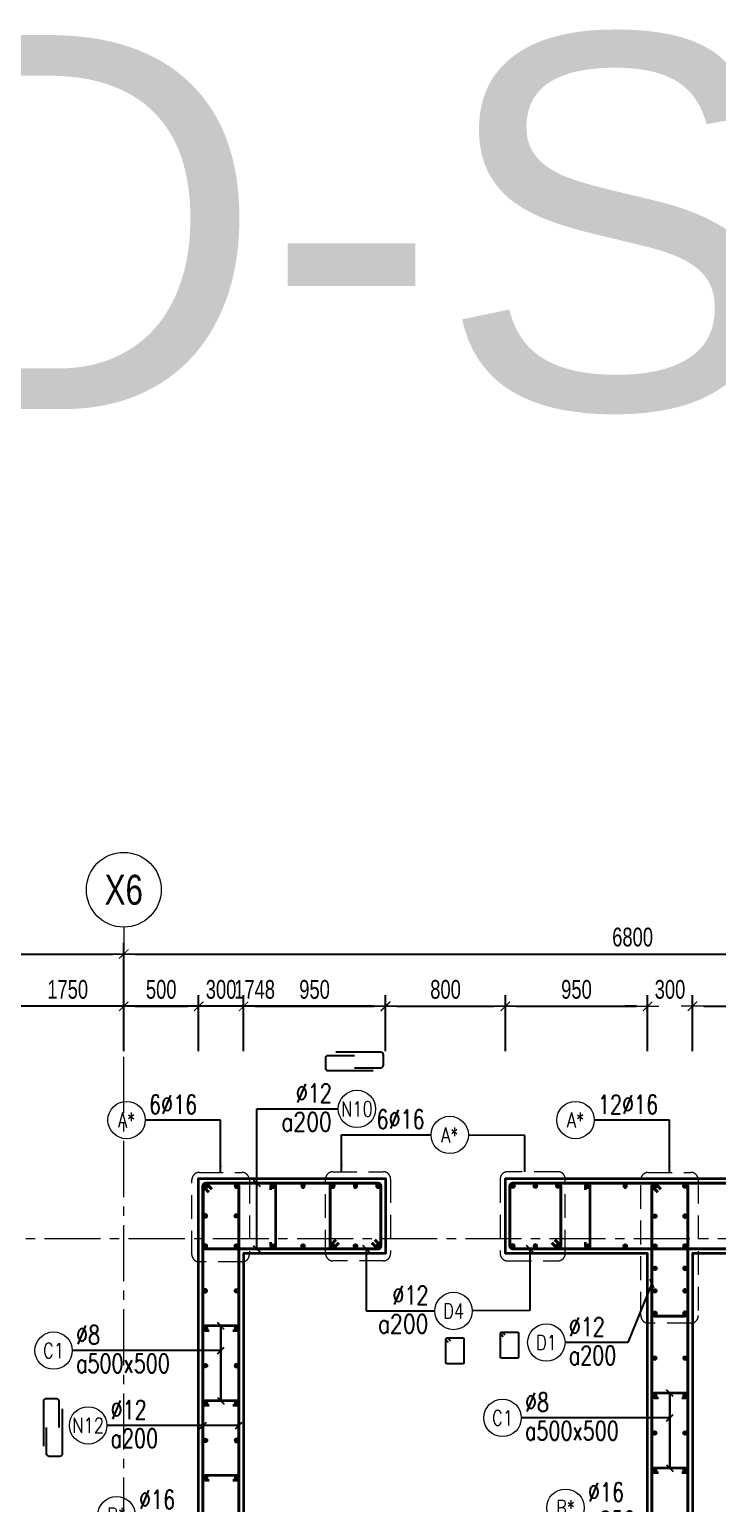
# Model space of a CAD drawing. Header units: millimetres. Extents: x 738475 to 1279438, y -34239 to 156422.
# Drawn here: x 1115912 to 1120509, y 146568 to 156422 of the extents above; entities that cross this region are included whole.
import ezdxf
from ezdxf.enums import TextEntityAlignment as Align

# ---------------------------------------------------------------- set-up
doc = ezdxf.new("R2010")
doc.units = ezdxf.units.MM
doc.header["$MEASUREMENT"] = 0
doc.linetypes.add('HIDDEN2', pattern=[4.7625, 3.175, -1.5875])
doc.linetypes.add('OF_Grid_1$0$CENTER2', pattern=[1.125, 0.75, -0.125, 0.125, -0.125])
doc.layers.get('0').update_dxf_attribs({"lineweight": 20})
doc.layers.get('Defpoints').update_dxf_attribs({"color": 151, "lineweight": 9})
for name, color, linetype, lineweight in [('KC-LEADER', 153, 'Continuous', 18), ('KC-THEP', 6, 'Continuous', 40), ('NDC_S_DIM', 1, 'Continuous', 15), ('NDC_S_ENG TEXT', 2, 'Continuous', 20), ('NDC_S_HIDDEN', 8, 'HIDDEN2', 13), ('NDC_S_LEADER', 1, 'Continuous', 15), ('NDC_S_REBAR', 4, 'Continuous', 35), ('NDC_S_STIRRUP', 4, 'Continuous', 40), ('NDC_S_VN TEXT', 7, 'Continuous', 20), ('NDC_S_WALL', 6, 'Continuous', 35), ('OF_Grid_1$0$NDC_S_AXIS', 5, 'OF_Grid_1$0$CENTER2', 13), ('OF_Grid_1$0$NDC_S_SYMBOL', 1, 'Continuous', 15), ('OF_Grid_1$0$NDC_S_TEXT SYMBOL', 7, 'Continuous', 20)]:
    doc.layers.add(name, color=color, linetype=linetype, lineweight=lineweight)
doc.layers.add('Leader', color=6, linetype='Continuous')
doc.layers.add('Ligature', color=1, linetype='Continuous')
doc.styles.add('NDC_DIM', font='', dxfattribs={"width": 0.75})
doc.styles.add('NDC_EN TXT', font='romans.shx', dxfattribs={"width": 0.8})
doc.styles.add('OF_Grid_1$0$NDC_ANNO', font='', dxfattribs={"width": 0.8})
doc.styles.get("Standard").update_dxf_attribs({"font": 'arial.ttf'})
doc.styles.get('NDC_DIM').set_extended_font_data('Dotum')
doc.styles.get('OF_Grid_1$0$NDC_ANNO').set_extended_font_data('Dotum')
doc.dimstyles.new('NDC_dim_25', dxfattribs={"dimscale": 25, "dimtxt": 2.5, "dimasz": 1.5, "dimexe": 1.5, "dimexo": 2.5, "dimgap": 1, "dimtad": 1, "dimdec": 0, "dimzin": 0, "dimdsep": 46, "dimtxsty": 'NDC_DIM', "dimblk": 'DIMMARK', "dimcen": 0.09, "dimdle": 1.2, "dimclrd": 1, "dimclre": 1, "dimclrt": 3, "dimadec": 0, "dimazin": 0, "dimtfac": 1, "dimtdec": 0, "dimtix": 1, "dimtofl": 0, "dimtmove": 0, "dimatfit": 3, "dimfxl": 6, "dimfxlon": 1, "dimtolj": 1, "dimtzin": 0, "dimarcsym": 0})
doc.dimstyles.new('NDC_dim_30', dxfattribs={"dimscale": 30, "dimtxt": 2.5, "dimasz": 1.5, "dimexe": 1.5, "dimexo": 2.5, "dimgap": 1, "dimtad": 1, "dimdec": 0, "dimzin": 0, "dimdsep": 46, "dimtxsty": 'NDC_DIM', "dimblk": 'DIMMARK', "dimcen": 0.09, "dimdle": 1.2, "dimclrd": 1, "dimclre": 1, "dimclrt": 3, "dimadec": 0, "dimazin": 0, "dimtfac": 1, "dimtdec": 0, "dimtix": 1, "dimtofl": 0, "dimtmove": 0, "dimatfit": 3, "dimfxl": 6, "dimfxlon": 1, "dimtolj": 1, "dimtzin": 0, "dimarcsym": 0})
doc.dimstyles.new('NDC_dim_50', dxfattribs={"dimscale": 50, "dimtxt": 2.5, "dimasz": 1.5, "dimexe": 1.5, "dimexo": 2.5, "dimgap": 1, "dimtad": 1, "dimdec": 0, "dimzin": 0, "dimdsep": 46, "dimtxsty": 'NDC_DIM', "dimblk": 'DIMMARK', "dimcen": 0.09, "dimdle": 1.2, "dimclrd": 1, "dimclre": 1, "dimclrt": 3, "dimadec": 0, "dimazin": 0, "dimtfac": 1, "dimtdec": 0, "dimtix": 1, "dimtofl": 0, "dimtmove": 0, "dimatfit": 3, "dimfxl": 6, "dimfxlon": 1, "dimtolj": 1, "dimtzin": 0, "dimarcsym": 0})

# ---------------------------------------------------------------- blocks, each defined once
blk = doc.blocks.new('THEP')
at = {"layer": 'KC-LEADER', "color": 6}
blk.add_circle((0, 0), 14, dxfattribs=at)
at = {"layer": 'KC-THEP'}
for p, q in [((-14, 0), (14, 0)), ((9.9, 9.9), (-9.9, -9.9)), ((-9.9, 9.9), (9.9, -9.9)), ((0, 14), (0, -14))]:
    blk.add_line(p, q, dxfattribs=at)
blk = doc.blocks.new('*U11')
blk.add_circle((-2.5, 0), 2.5)
at = {"layer": 'NDC_S_VN TEXT', "color": 3, "style": 'NDC_EN TXT', "width": 0.75}
for tag, p in [('DK1', (0.5, 0.85)), ('KC1', (0.5, -2.97))]:
    blk.add_attdef(tag, p, '', height=2.5, dxfattribs=at)
at = {"layer": 'NDC_S_VN TEXT', "color": 7, "style": 'NDC_EN TXT', "width": 0.8}
blk.add_attdef('SH2', text='', height=2, dxfattribs=at).set_placement((-2.5, 0), align=Align.MIDDLE)
blk = doc.blocks.new('DIMMARK')
at = {"layer": 'NDC_S_DIM', "color": 1}
blk.add_line((-1.5, 0), (1, 0), dxfattribs=at)
at = {"layer": 'NDC_S_DIM', "color": 2, "const_width": 0.1}
blk.add_lwpolyline([(-0.42, -0.42), (0.42, 0.42)], dxfattribs=at)
blk = doc.blocks.new('A$C72321851')
at = {"layer": 'Ligature'}
for points in [[(-60.9, -129.3), (-60.9, 170.9, -0.414214), (-43.3, 188.5), (25.8, 188.5, -0.414214), (43.4, 170.9), (43.4, -4.3)], [(-39.7, -4.3), (-39.7, -179.5, 0.414214), (-22.1, -197.1), (47, -197.1, 0.414214), (64.6, -179.5), (64.6, 120.7)]]:
    blk.add_lwpolyline(points, format="xyb", dxfattribs=at)
blk = doc.blocks.new('*U12')
blk.add_circle((-2.5, 0), 2.5)
at = {"layer": 'NDC_S_VN TEXT', "color": 3, "style": 'NDC_EN TXT', "width": 0.75}
for tag, p in [('DK1', (0.5, 0.85)), ('KC1', (0.5, -2.97))]:
    blk.add_attdef(tag, p, '', height=2.5, dxfattribs=at)
at = {"layer": 'NDC_S_VN TEXT', "color": 7, "style": 'NDC_EN TXT', "width": 0.8}
blk.add_attdef('SH2', text='', height=2, dxfattribs=at).set_placement((-2.5, 0), align=Align.MIDDLE)
blk = doc.blocks.new('*U9')
blk.add_circle((2.5, 0), 2.5)
at = {"layer": 'NDC_S_VN TEXT', "color": 3, "style": 'NDC_EN TXT', "width": 0.75}
blk.add_attdef('DK2', text='', height=2.5, dxfattribs=at).set_placement((-0.85, 0.85), align=Align.RIGHT)
at = {"layer": 'NDC_S_VN TEXT', "color": 7, "style": 'NDC_EN TXT', "width": 0.8}
blk.add_attdef('SH3', text='', height=2, dxfattribs=at).set_placement((2.5, 0), align=Align.MIDDLE)
blk = doc.blocks.new('*U10')
blk.add_circle((2.5, 0), 2.5)
at = {"layer": 'NDC_S_VN TEXT', "color": 3, "style": 'NDC_EN TXT'}
for tag, width, p in [('DK2', 0.75, (-0.85, 0.85)), ('KC2', 0.8, (-0.85, -2.97))]:
    blk.add_attdef(tag, text='', height=2.5, dxfattribs=dict(at, width=width)).set_placement(p, align=Align.RIGHT)
at = {"layer": 'NDC_S_VN TEXT', "color": 7, "style": 'NDC_EN TXT', "width": 0.8}
blk.add_attdef('SH3', text='', height=2, dxfattribs=at).set_placement((2.5, 0), align=Align.MIDDLE)
blk = doc.blocks.new('*U13')
blk.add_circle((-2.5, 0), 2.5)
at = {"layer": 'NDC_S_VN TEXT', "color": 3, "style": 'NDC_EN TXT', "width": 0.75}
blk.add_attdef('DK1', (0.5, 0.85), '', height=2.5, dxfattribs=at)
at = {"layer": 'NDC_S_VN TEXT', "color": 7, "style": 'NDC_EN TXT', "width": 0.8}
blk.add_attdef('SH2', text='', height=2, dxfattribs=at).set_placement((-2.5, 0), align=Align.MIDDLE)
blk = doc.blocks.new('*U16')
at = {"layer": 'OF_Grid_1$0$NDC_S_SYMBOL'}
blk.add_line((0, 5), (0, 9), dxfattribs=at)
blk.add_circle((0, 0), 5, dxfattribs=at)
at = {"layer": 'OF_Grid_1$0$NDC_S_TEXT SYMBOL', "color": 7, "style": 'OF_Grid_1$0$NDC_ANNO', "width": 0.8}
blk.add_attdef('GRID', text='', height=4, dxfattribs=at).set_placement((0, 0), align=Align.MIDDLE)
blk = doc.blocks.new('*D1328')
at = {"layer": 'Defpoints', "color": 0, "ltscale": 200, "transparency": 16777216}
for p in [(1116542, 150241.6), (1108442, 148687.6), (1116542, 148118.7)]:
    blk.add_point(p, dxfattribs=at)
at = {"layer": 'NDC_S_DIM', "color": 1, "lineweight": -2, "ltscale": 200, "transparency": 16777216}
for p, q in [((1108442, 149941.6), (1108442, 150316.6)), ((1116542, 149941.6), (1116542, 150316.6)), ((1108517, 150241.6), (1116467, 150241.6))]:
    blk.add_line(p, q, dxfattribs=at)
at = {"layer": 'NDC_S_DIM', "color": 1, "lineweight": -2, "ltscale": 200, "transparency": 16777216, "xscale": 75, "yscale": 75, "zscale": 75, "rotation": 180}
blk.add_blockref('DIMMARK', (1108442, 150241.6), dxfattribs=at)
at = {"layer": 'NDC_S_DIM', "color": 1, "lineweight": -2, "ltscale": 200, "transparency": 16777216, "xscale": 75, "yscale": 75, "zscale": 75}
blk.add_blockref('DIMMARK', (1116542, 150241.6), dxfattribs=at)
at = {"layer": 'NDC_S_DIM', "color": 3, "ltscale": 200, "transparency": 16777216, "insert": (1112492, 150354.2), "char_height": 125, "attachment_point": 5, "style": 'NDC_DIM'}
blk.add_mtext('\\A1;8100', dxfattribs=at)
blk = doc.blocks.new('*D1329')
at = {"layer": 'Defpoints', "color": 0, "ltscale": 200, "transparency": 16777216}
for p in [(1123342.2, 150241.6), (1116542, 148118.7), (1123342.2, 147488.9)]:
    blk.add_point(p, dxfattribs=at)
at = {"layer": 'NDC_S_DIM', "color": 1, "lineweight": -2, "ltscale": 200, "transparency": 16777216}
for p, q in [((1116542, 149941.6), (1116542, 150316.6)), ((1123342.2, 149941.6), (1123342.2, 150316.6)), ((1116617, 150241.6), (1123267.2, 150241.6))]:
    blk.add_line(p, q, dxfattribs=at)
at = {"layer": 'NDC_S_DIM', "color": 1, "lineweight": -2, "ltscale": 200, "transparency": 16777216, "xscale": 75, "yscale": 75, "zscale": 75, "rotation": 180}
blk.add_blockref('DIMMARK', (1116542, 150241.6), dxfattribs=at)
at = {"layer": 'NDC_S_DIM', "color": 1, "lineweight": -2, "ltscale": 200, "transparency": 16777216, "xscale": 75, "yscale": 75, "zscale": 75}
blk.add_blockref('DIMMARK', (1123342.2, 150241.6), dxfattribs=at)
at = {"layer": 'NDC_S_DIM', "color": 3, "ltscale": 200, "transparency": 16777216, "insert": (1119942.1, 150354.2), "char_height": 125, "attachment_point": 5, "style": 'NDC_DIM'}
blk.add_mtext('\\A1;6800', dxfattribs=at)
blk = doc.blocks.new('*D1349')
at = {"layer": 'Defpoints', "color": 0, "ltscale": 200, "transparency": 16777216}
for p in [(1116542, 149891.9), (1116542, 148340.1), (1118290, 148240.1)]:
    blk.add_point(p, dxfattribs=at)
at = {"layer": 'NDC_S_DIM', "color": 1, "lineweight": -2, "ltscale": 200, "transparency": 16777216}
for p, q in [((1116542, 149591.9), (1116542, 149966.9)), ((1118215, 149891.9), (1116617, 149891.9)), ((1118290, 149591.9), (1118290, 149966.9))]:
    blk.add_line(p, q, dxfattribs=at)
at = {"layer": 'NDC_S_DIM', "color": 1, "lineweight": -2, "ltscale": 200, "transparency": 16777216, "xscale": 75, "yscale": 75, "zscale": 75, "rotation": 180}
blk.add_blockref('DIMMARK', (1116542, 149891.9), dxfattribs=at)
at = {"layer": 'NDC_S_DIM', "color": 1, "lineweight": -2, "ltscale": 200, "transparency": 16777216, "xscale": 75, "yscale": 75, "zscale": 75}
blk.add_blockref('DIMMARK', (1118290, 149891.9), dxfattribs=at)
at = {"layer": 'NDC_S_DIM', "color": 3, "ltscale": 200, "transparency": 16777216, "insert": (1117416, 150004.4), "char_height": 125, "attachment_point": 5, "style": 'NDC_DIM'}
blk.add_mtext('\\A1;1748', dxfattribs=at)
blk = doc.blocks.new('*D1350')
at = {"layer": 'Defpoints', "color": 0, "ltscale": 200, "transparency": 16777216}
for p in [(1117042, 149891.9), (1117042, 148617), (1116542, 148340.1)]:
    blk.add_point(p, dxfattribs=at)
at = {"layer": 'NDC_S_DIM', "color": 1, "lineweight": -2, "ltscale": 200, "transparency": 16777216}
for p, q in [((1116542, 149591.9), (1116542, 149966.9)), ((1116617, 149891.9), (1116967, 149891.9)), ((1117042, 149591.9), (1117042, 149966.9))]:
    blk.add_line(p, q, dxfattribs=at)
at = {"layer": 'NDC_S_DIM', "color": 1, "lineweight": -2, "ltscale": 200, "transparency": 16777216, "xscale": 75, "yscale": 75, "zscale": 75, "rotation": 180}
blk.add_blockref('DIMMARK', (1116542, 149891.9), dxfattribs=at)
at = {"layer": 'NDC_S_DIM', "color": 1, "lineweight": -2, "ltscale": 200, "transparency": 16777216, "xscale": 75, "yscale": 75, "zscale": 75}
blk.add_blockref('DIMMARK', (1117042, 149891.9), dxfattribs=at)
at = {"layer": 'NDC_S_DIM', "color": 3, "ltscale": 200, "transparency": 16777216, "insert": (1116792, 150004.4), "char_height": 125, "attachment_point": 5, "style": 'NDC_DIM'}
blk.add_mtext('\\A1;500', dxfattribs=at)
blk = doc.blocks.new('*D1351')
at = {"layer": 'Defpoints', "color": 0, "ltscale": 200, "transparency": 16777216}
for p in [(1117342, 149891.9), (1117042, 148617), (1117342, 148120.7)]:
    blk.add_point(p, dxfattribs=at)
at = {"layer": 'NDC_S_DIM', "color": 1, "lineweight": -2, "ltscale": 200, "transparency": 16777216}
for p, q in [((1116967, 149891.9), (1116892, 149891.9)), ((1117042, 149591.9), (1117042, 149966.9)), ((1117342, 149591.9), (1117342, 149966.9)), ((1117417, 149891.9), (1117492, 149891.9))]:
    blk.add_line(p, q, dxfattribs=at)
at = {"layer": 'NDC_S_DIM', "color": 1, "lineweight": -2, "ltscale": 200, "transparency": 16777216, "xscale": 75, "yscale": 75, "zscale": 75}
blk.add_blockref('DIMMARK', (1117042, 149891.9), dxfattribs=at)
at = {"layer": 'NDC_S_DIM', "color": 1, "lineweight": -2, "ltscale": 200, "transparency": 16777216, "xscale": 75, "yscale": 75, "zscale": 75, "rotation": 180}
blk.add_blockref('DIMMARK', (1117342, 149891.9), dxfattribs=at)
at = {"layer": 'NDC_S_DIM', "color": 3, "ltscale": 200, "transparency": 16777216, "insert": (1117192, 150004.4), "char_height": 125, "attachment_point": 5, "style": 'NDC_DIM'}
blk.add_mtext('\\A1;300', dxfattribs=at)
blk = doc.blocks.new('*D1352')
at = {"layer": 'Defpoints', "color": 0, "ltscale": 200, "transparency": 16777216}
for p in [(1118291.8, 149891.9), (1118291.8, 148240.1), (1117342, 148120.7)]:
    blk.add_point(p, dxfattribs=at)
at = {"layer": 'NDC_S_DIM', "color": 1, "lineweight": -2, "ltscale": 200, "transparency": 16777216}
for p, q in [((1117342, 149591.9), (1117342, 149966.9)), ((1117417, 149891.9), (1118216.8, 149891.9)), ((1118291.8, 149591.9), (1118291.8, 149966.9))]:
    blk.add_line(p, q, dxfattribs=at)
at = {"layer": 'NDC_S_DIM', "color": 1, "lineweight": -2, "ltscale": 200, "transparency": 16777216, "xscale": 75, "yscale": 75, "zscale": 75, "rotation": 180}
blk.add_blockref('DIMMARK', (1117342, 149891.9), dxfattribs=at)
at = {"layer": 'NDC_S_DIM', "color": 1, "lineweight": -2, "ltscale": 200, "transparency": 16777216, "xscale": 75, "yscale": 75, "zscale": 75}
blk.add_blockref('DIMMARK', (1118291.8, 149891.9), dxfattribs=at)
at = {"layer": 'NDC_S_DIM', "color": 3, "ltscale": 200, "transparency": 16777216, "insert": (1117816.9, 150004.4), "char_height": 125, "attachment_point": 5, "style": 'NDC_DIM'}
blk.add_mtext('\\A1;950', dxfattribs=at)
blk = doc.blocks.new('*D1353')
at = {"layer": 'Defpoints', "color": 0, "ltscale": 200, "transparency": 16777216}
for p in [(1119092.1, 149891.9), (1119092.1, 148512.7), (1118291.8, 148240.1)]:
    blk.add_point(p, dxfattribs=at)
at = {"layer": 'NDC_S_DIM', "color": 1, "lineweight": -2, "ltscale": 200, "transparency": 16777216}
for p, q in [((1118291.8, 149591.9), (1118291.8, 149966.9)), ((1118366.8, 149891.9), (1119017.1, 149891.9)), ((1119092.1, 149591.9), (1119092.1, 149966.9))]:
    blk.add_line(p, q, dxfattribs=at)
at = {"layer": 'NDC_S_DIM', "color": 1, "lineweight": -2, "ltscale": 200, "transparency": 16777216, "xscale": 75, "yscale": 75, "zscale": 75, "rotation": 180}
blk.add_blockref('DIMMARK', (1118291.8, 149891.9), dxfattribs=at)
at = {"layer": 'NDC_S_DIM', "color": 1, "lineweight": -2, "ltscale": 200, "transparency": 16777216, "xscale": 75, "yscale": 75, "zscale": 75}
blk.add_blockref('DIMMARK', (1119092.1, 149891.9), dxfattribs=at)
at = {"layer": 'NDC_S_DIM', "color": 3, "ltscale": 200, "transparency": 16777216, "insert": (1118692, 150004.4), "char_height": 125, "attachment_point": 5, "style": 'NDC_DIM'}
blk.add_mtext('\\A1;800', dxfattribs=at)
blk = doc.blocks.new('*D1354')
at = {"layer": 'Defpoints', "color": 0, "ltscale": 200, "transparency": 16777216}
for p in [(1120042, 149891.9), (1119092.1, 148512.7), (1120042, 148211.6)]:
    blk.add_point(p, dxfattribs=at)
at = {"layer": 'NDC_S_DIM', "color": 1, "lineweight": -2, "ltscale": 200, "transparency": 16777216}
for p, q in [((1119092.1, 149591.9), (1119092.1, 149966.9)), ((1119167.1, 149891.9), (1119967, 149891.9)), ((1120042, 149591.9), (1120042, 149966.9))]:
    blk.add_line(p, q, dxfattribs=at)
at = {"layer": 'NDC_S_DIM', "color": 1, "lineweight": -2, "ltscale": 200, "transparency": 16777216, "xscale": 75, "yscale": 75, "zscale": 75, "rotation": 180}
blk.add_blockref('DIMMARK', (1119092.1, 149891.9), dxfattribs=at)
at = {"layer": 'NDC_S_DIM', "color": 1, "lineweight": -2, "ltscale": 200, "transparency": 16777216, "xscale": 75, "yscale": 75, "zscale": 75}
blk.add_blockref('DIMMARK', (1120042, 149891.9), dxfattribs=at)
at = {"layer": 'NDC_S_DIM', "color": 3, "ltscale": 200, "transparency": 16777216, "insert": (1119567.1, 150004.4), "char_height": 125, "attachment_point": 5, "style": 'NDC_DIM'}
blk.add_mtext('\\A1;950', dxfattribs=at)
blk = doc.blocks.new('*D1355')
at = {"layer": 'Defpoints', "color": 0, "ltscale": 200, "transparency": 16777216}
for p in [(1120342, 149891.9), (1120042, 148211.6), (1120342, 148188.8)]:
    blk.add_point(p, dxfattribs=at)
at = {"layer": 'NDC_S_DIM', "color": 1, "lineweight": -2, "ltscale": 200, "transparency": 16777216}
for p, q in [((1119967, 149891.9), (1119892, 149891.9)), ((1120042, 149591.9), (1120042, 149966.9)), ((1120342, 149591.9), (1120342, 149966.9)), ((1120417, 149891.9), (1120492, 149891.9))]:
    blk.add_line(p, q, dxfattribs=at)
at = {"layer": 'NDC_S_DIM', "color": 1, "lineweight": -2, "ltscale": 200, "transparency": 16777216, "xscale": 75, "yscale": 75, "zscale": 75}
blk.add_blockref('DIMMARK', (1120042, 149891.9), dxfattribs=at)
at = {"layer": 'NDC_S_DIM', "color": 1, "lineweight": -2, "ltscale": 200, "transparency": 16777216, "xscale": 75, "yscale": 75, "zscale": 75, "rotation": 180}
blk.add_blockref('DIMMARK', (1120342, 149891.9), dxfattribs=at)
at = {"layer": 'NDC_S_DIM', "color": 3, "ltscale": 200, "transparency": 16777216, "insert": (1120192, 150004.4), "char_height": 125, "attachment_point": 5, "style": 'NDC_DIM'}
blk.add_mtext('\\A1;300', dxfattribs=at)
blk = doc.blocks.new('*D1356')
at = {"layer": 'Defpoints', "color": 0, "ltscale": 200, "transparency": 16777216}
for p in [(1123042, 149891.9), (1120342, 148188.8), (1123042, 148054.1)]:
    blk.add_point(p, dxfattribs=at)
at = {"layer": 'NDC_S_DIM', "color": 1, "lineweight": -2, "ltscale": 200, "transparency": 16777216}
for p, q in [((1120342, 149591.9), (1120342, 149966.9)), ((1120417, 149891.9), (1122967, 149891.9)), ((1123042, 149591.9), (1123042, 149966.9))]:
    blk.add_line(p, q, dxfattribs=at)
at = {"layer": 'NDC_S_DIM', "color": 1, "lineweight": -2, "ltscale": 200, "transparency": 16777216, "xscale": 75, "yscale": 75, "zscale": 75, "rotation": 180}
blk.add_blockref('DIMMARK', (1120342, 149891.9), dxfattribs=at)
at = {"layer": 'NDC_S_DIM', "color": 1, "lineweight": -2, "ltscale": 200, "transparency": 16777216, "xscale": 75, "yscale": 75, "zscale": 75}
blk.add_blockref('DIMMARK', (1123042, 149891.9), dxfattribs=at)
at = {"layer": 'NDC_S_DIM', "color": 3, "ltscale": 200, "transparency": 16777216, "insert": (1121692, 150004.4), "char_height": 125, "attachment_point": 5, "style": 'NDC_DIM'}
blk.add_mtext('\\A1;2700', dxfattribs=at)
blk = doc.blocks.new('*D1358')
at = {"layer": 'Defpoints', "color": 0, "ltscale": 200, "transparency": 16777216}
for p in [(1115292, 149891.9), (1115292, 148740.1), (1117042, 148617)]:
    blk.add_point(p, dxfattribs=at)
at = {"layer": 'NDC_S_DIM', "color": 1, "lineweight": -2, "ltscale": 200, "transparency": 16777216}
for p, q in [((1115292, 149591.9), (1115292, 149966.9)), ((1116967, 149891.9), (1115367, 149891.9)), ((1117042, 149591.9), (1117042, 149966.9))]:
    blk.add_line(p, q, dxfattribs=at)
at = {"layer": 'NDC_S_DIM', "color": 1, "lineweight": -2, "ltscale": 200, "transparency": 16777216, "xscale": 75, "yscale": 75, "zscale": 75, "rotation": 180}
blk.add_blockref('DIMMARK', (1115292, 149891.9), dxfattribs=at)
at = {"layer": 'NDC_S_DIM', "color": 1, "lineweight": -2, "ltscale": 200, "transparency": 16777216, "xscale": 75, "yscale": 75, "zscale": 75}
blk.add_blockref('DIMMARK', (1117042, 149891.9), dxfattribs=at)
at = {"layer": 'NDC_S_DIM', "color": 3, "ltscale": 200, "transparency": 16777216, "insert": (1116167, 150004.4), "char_height": 125, "attachment_point": 5, "style": 'NDC_DIM'}
blk.add_mtext('\\A1;1750', dxfattribs=at)

msp = doc.modelspace()

# ---------------------------------------------------------------- linework, layer by layer
at = {"layer": 'Ligature'}
for points in [[(1119077.703, 147683.53), (1119061.738, 147699.495, -0.66817864), (1119067.511, 147713.434), (1119172.14, 147713.434, -0.41421356), (1119180.305, 147705.269), (1119180.305, 147548.161, -0.41421356), (1119172.14, 147539.996), (1119067.511, 147539.996, -0.41421356), (1119059.346, 147548.161), (1119059.346, 147705.269, -0.66817864), (1119073.284, 147711.042), (1119089.25, 147695.076)], [(1118712.688, 147645.059), (1118696.722, 147661.025, -0.66817864), (1118702.495, 147674.963), (1118807.124, 147674.963, -0.41421356), (1118815.289, 147666.798), (1118815.289, 147509.691, -0.41421356), (1118807.124, 147501.526), (1118702.495, 147501.526, -0.41421356), (1118694.33, 147509.691), (1118694.33, 147666.798, -0.66817864), (1118708.269, 147672.572), (1118724.235, 147656.606)]]:
    msp.add_lwpolyline(points, format="xyb", dxfattribs=at)
at = {"layer": 'NDC_S_HIDDEN', "ltscale": 50}
for points in [[(1117046.931, 148781.639), (1117331.192, 148781.639, -0.41421356), (1117381.192, 148731.639), (1117381.192, 148232.819, -0.41421356), (1117331.192, 148182.819), (1117046.931, 148182.819, -0.41421356), (1116996.931, 148232.819), (1116996.931, 148731.639, -0.41421356)], [(1117940.001, 148786.256), (1118275.226, 148786.256, -0.41421356), (1118325.226, 148736.256), (1118325.226, 148240.098, -0.41421356), (1118275.226, 148190.098), (1117940.001, 148190.098, -0.41421356), (1117890.001, 148240.098), (1117890.001, 148736.256, -0.41421356)], [(1119442.342, 148786.256), (1119107.117, 148786.256, 0.41421356), (1119057.117, 148736.256), (1119057.117, 148240.098, 0.41421356), (1119107.117, 148190.098), (1119442.342, 148190.098, 0.41421356), (1119492.342, 148240.098), (1119492.342, 148736.256, 0.41421356)], [(1120046.931, 148781.639), (1120331.192, 148781.639, -0.41421356), (1120381.192, 148731.639), (1120381.192, 147824.224, -0.41421356), (1120331.192, 147774.224), (1120046.931, 147774.224, -0.41421356), (1119996.931, 147824.224), (1119996.931, 148731.639, -0.41421356)]]:
    msp.add_lwpolyline(points, format="xyb", close=True, dxfattribs=at)
at = {"layer": 'NDC_S_REBAR'}
for points in [[(1117525.001, 148665.098), (1117525.001, 148690.098, -1), (1117555.001, 148690.098), (1117555.001, 148290.098, -1), (1117525.001, 148290.098), (1117525.001, 148315.098)], [(1119627.342, 148665.098), (1119627.342, 148690.098, -1), (1119657.342, 148690.098), (1119657.342, 148290.098, -1), (1119627.342, 148290.098), (1119627.342, 148315.098)], [(1117269.684, 147725.098), (1117294.684, 147725.098, 1), (1117294.684, 147755.098), (1117087.659, 147755.098, 1), (1117087.659, 147725.098), (1117112.659, 147725.098)], [(1117269.684, 147225.098), (1117294.684, 147225.098, 1), (1117294.684, 147255.098), (1117087.659, 147255.098, 1), (1117087.659, 147225.098), (1117112.659, 147225.098)], [(1120271.275, 147275.098), (1120296.275, 147275.098, 1), (1120296.275, 147305.098), (1120089.251, 147305.098, 1), (1120089.251, 147275.098), (1120114.251, 147275.098)], [(1117269.684, 146725.098), (1117294.684, 146725.098, 1), (1117294.684, 146755.098), (1117087.659, 146755.098, 1), (1117087.659, 146725.098), (1117112.659, 146725.098)], [(1120271.275, 146775.098), (1120296.275, 146775.098, 1), (1120296.275, 146805.098), (1120089.251, 146805.098, 1), (1120089.251, 146775.098), (1120114.251, 146775.098)]]:
    msp.add_lwpolyline(points, format="xyb", dxfattribs=at)
at = {"layer": 'NDC_S_STIRRUP'}
for points in [[(1117111.171, 148650.098), (1117071.171, 148690.098, -0.41421356), (1117091.171, 148710.098), (1117291.171, 148710.098, -0.41421356), (1117311.171, 148690.098), (1117311.171, 144740.098, -0.41421356), (1117291.171, 144720.098), (1117091.171, 144720.098, -0.41421356), (1117071.171, 144740.098), (1117071.171, 148690.098, -0.41421356), (1117091.171, 148710.098), (1117131.171, 148670.098)], [(1118200.001, 148310.098), (1118240.001, 148270.098, 0.41421356), (1118260.001, 148290.098), (1118260.001, 148690.098, 0.41421356), (1118240.001, 148710.098), (1117091.971, 148710.098, 0.41421356), (1117071.971, 148690.098), (1117071.971, 148290.098, 0.41421356), (1117091.971, 148270.098), (1118240.001, 148270.098, 0.41421356), (1118260.001, 148290.098), (1118220.001, 148330.098)], [(1118200.001, 148310.098), (1118240.001, 148270.098, 0.41421356), (1118260.001, 148290.098), (1118260.001, 148690.098, 0.41421356), (1118240.001, 148710.098), (1117091.971, 148710.098, 0.41421356), (1117071.971, 148690.098), (1117071.971, 148290.098, 0.41421356), (1117091.971, 148270.098), (1118240.001, 148270.098, 0.41421356), (1118260.001, 148290.098), (1118220.001, 148330.098)], [(1117960.001, 148330.098), (1117920.001, 148290.098, 0.41421356), (1117940.001, 148270.098), (1118240.001, 148270.098, 0.41421356), (1118260.001, 148290.098), (1118260.001, 148690.098, 0.41421356), (1118240.001, 148710.098), (1117940.001, 148710.098, 0.41421356), (1117920.001, 148690.098), (1117920.001, 148290.098, 0.41421356), (1117940.001, 148270.098), (1117980.001, 148310.098)], [(1123251.171, 148310.098), (1123291.171, 148270.098, 0.41421356), (1123311.171, 148290.098), (1123311.171, 148690.098, 0.41421356), (1123291.171, 148710.098), (1119142.342, 148710.098, 0.41421356), (1119122.342, 148690.098), (1119122.342, 148290.098, 0.41421356), (1119142.342, 148270.098), (1123291.171, 148270.098, 0.41421356), (1123311.171, 148290.098), (1123271.171, 148330.098)], [(1119422.342, 148330.098), (1119462.342, 148290.098, -0.41421356), (1119442.342, 148270.098), (1119142.342, 148270.098, -0.41421356), (1119122.342, 148290.098), (1119122.342, 148690.098, -0.41421356), (1119142.342, 148710.098), (1119442.342, 148710.098, -0.41421356), (1119462.342, 148690.098), (1119462.342, 148290.098, -0.41421356), (1119442.342, 148270.098), (1119402.342, 148310.098)], [(1120111.171, 148650.098), (1120071.171, 148690.098, -0.41421356), (1120091.171, 148710.098), (1120291.171, 148710.098, -0.41421356), (1120311.171, 148690.098), (1120311.171, 136390.098, -0.41421356), (1120291.171, 136370.098), (1120091.171, 136370.098, -0.41421356), (1120071.171, 136390.098), (1120071.171, 148690.098, -0.41421356), (1120091.171, 148710.098), (1120131.171, 148670.098)], [(1120111.171, 148650.098), (1120071.171, 148690.098, -0.41421356), (1120091.171, 148710.098), (1120291.171, 148710.098, -0.41421356), (1120311.171, 148690.098), (1120311.171, 147840.281, -0.41421356), (1120291.171, 147820.281), (1120091.171, 147820.281, -0.41421356), (1120071.171, 147840.281), (1120071.171, 148690.098, -0.41421356), (1120091.171, 148710.098), (1120131.171, 148670.098)]]:
    msp.add_lwpolyline(points, format="xyb", dxfattribs=at)
at = {"layer": 'NDC_S_WALL'}
for points in [[(1117041.971, 144690.098), (1117041.971, 148740.098), (1118290.801, 148740.098), (1118290.801, 148240.098), (1117341.971, 148240.098), (1117341.971, 145640.098)], [(1120041.971, 145640.098), (1120041.971, 148240.098), (1119093.141, 148240.098), (1119093.141, 148740.098), (1123341.971, 148740.098), (1123341.971, 147590.098), (1123041.971, 147590.098)], [(1123041.971, 147590.098), (1123041.971, 148240.098), (1120341.971, 148240.098), (1120341.971, 136840.098)]]:
    msp.add_lwpolyline(points, dxfattribs=at)
at = {"layer": 'OF_Grid_1$0$NDC_S_AXIS', "ltscale": 500}
for p, q in [((1116541.971, 135117.098), (1116541.971, 150221.208)), ((1106449.488, 148340.098), (1125070.076, 148340.098))]:
    msp.add_line(p, q, dxfattribs=at)

# ---------------------------------------------------------------- block references
at = {"layer": 'KC-THEP'}
for p, rotation in [((1117087.659, 148690.098), 189.668564436381), ((1117091.971, 148690.098), 189.6685644363809), ((1119142.342, 148690.098), 189.6685644363809), ((1119292.342, 148690.098), 189.6685644363809), ((1119442.342, 148690.098), 189.6685644363809), ((1120291.171, 148690.098), 189.6685644363809), ((1117294.684, 148490.951), 9.66856443638095), ((1120091.171, 148489.141), 9.668564436380946), ((1117294.684, 148290.098), 9.668564436380946), ((1117540.001, 148290.098), 9.668564436380946), ((1117740.001, 148290.098), 9.668564436380946), ((1117940.001, 148290.098), 9.668564436380946), ((1118090.001, 148290.098), 9.668564436380946), ((1118240.001, 148290.098), 9.668564436380946), ((1119642.342, 148290.098), 9.668564436380946), ((1119892.342, 148290.098), 9.668564436380946), ((1120091.171, 148290.098), 9.668564436380946), ((1120091.171, 148140.098), 9.668564436380946), ((1117294.684, 147990.098), 9.668564436380946), ((1120091.171, 147990.098), 9.668564436380946), ((1120091.171, 147840.281), 9.668564436380946), ((1117087.659, 147740.098), 189.6685644363809), ((1120089.251, 147540.098), 9.668564436380926), ((1120293.043, 147540.098), 9.668564436380926), ((1117087.659, 147490.098), 189.6685644363809), ((1117087.659, 147240.098), 189.6685644363809), ((1120089.251, 147290.098), 9.668564436380926), ((1120293.043, 147290.098), 9.668564436380926), ((1120089.251, 147040.098), 9.668564436380926), ((1120293.043, 147040.098), 9.668564436380926), ((1117087.659, 146990.098), 189.6685644363809), ((1117087.659, 146740.098), 189.6685644363809), ((1120089.251, 146790.098), 9.668564436380926), ((1120293.043, 146790.098), 9.668564436380926)]:
    msp.add_blockref('THEP', p, dxfattribs=dict(at, rotation=rotation))
at = {"layer": 'KC-THEP', "xscale": -1}
for p, rotation in [((1117294.684, 148690.098), 170.331435563619), ((1117540.001, 148690.098), 170.331435563619), ((1117740.001, 148690.098), 170.331435563619), ((1117940.001, 148690.098), 170.331435563619), ((1118090.001, 148690.098), 170.331435563619), ((1118240.001, 148690.098), 170.331435563619), ((1119642.342, 148690.098), 170.331435563619), ((1119892.342, 148690.098), 170.331435563619), ((1120091.171, 148690.098), 170.331435563619), ((1117087.659, 148490.951), 350.3314355636191), ((1120291.171, 148489.141), 350.3314355636191), ((1117087.659, 148290.098), 350.3314355636191), ((1119142.342, 148290.098), 350.3314355636191), ((1119292.342, 148290.098), 350.3314355636191), ((1119442.342, 148290.098), 350.3314355636191), ((1120291.171, 148290.098), 350.3314355636191), ((1120291.171, 148140.098), 350.3314355636191), ((1117087.659, 147990.098), 350.3314355636191), ((1120291.171, 147990.098), 350.3314355636191), ((1120291.171, 147840.281), 350.3314355636191), ((1117294.684, 147740.098), 170.331435563619), ((1117294.684, 147490.098), 170.331435563619), ((1117294.684, 147240.098), 170.331435563619), ((1117294.684, 146990.098), 170.331435563619), ((1117294.684, 146740.098), 170.331435563619)]:
    msp.add_blockref('THEP', p, dxfattribs=dict(at, rotation=rotation))
at = {"layer": 'Leader'}
for p, rotation in [((1118079.575, 149520.829), 89.99999999999997), ((1116069.615, 147072.036), 179.9999999999999)]:
    msp.add_blockref('A$C72321851', p, dxfattribs=dict(at, rotation=rotation))
at = {"layer": 'NDC_S_VN TEXT', "xscale": 50, "yscale": 50, "zscale": 50}
for name, p, values in [('*U13', (1116685.628, 149131.58), {'SH2': 'A*', 'DK1': '6%%C16'}), ('*U10', (1117974.873, 149205.96), {'SH3': 'N10', 'DK2': '%%C12', 'KC2': 'a200'}), ('*U13', (1119685.628, 149131.58), {'SH2': 'A*', 'DK1': '12%%C16'}), ('*U9', (1118595.124, 149032.119), {'SH3': 'A*', 'DK2': '6%%C16'}), ('*U10', (1118620.651, 147855.417), {'SH3': 'D4', 'DK2': '%%C12', 'KC2': 'a200'}), ('*U11', (1119490.628, 147644.531), {'SH2': 'D1', 'DK1': '%%C12', 'KC1': 'a200'}), ('*U12', (1116197.858, 147590.736), {'SH2': 'C1', 'DK1': '%%c8', 'KC1': 'a500x500'}), ('*U11', (1116428.784, 147090.279), {'SH2': 'N12', 'DK1': '%%C12', 'KC1': 'a200'}), ('*U12', (1119197.858, 147140.736), {'SH2': 'C1', 'DK1': '%%c8', 'KC1': 'a500x500'}), ('*U11', (1116618.713, 146490.098), {'SH2': 'B*', 'DK1': '%%C16', 'KC1': 'a250'}), ('*U11', (1119618.713, 146540.098), {'SH2': 'B*', 'DK1': '%%C16', 'KC1': 'a250'})]:
    msp.add_blockref(name, p, dxfattribs=at).add_auto_attribs(values)
at = {"layer": 'OF_Grid_1$0$NDC_S_AXIS'}
ref = msp.add_blockref('*U16', (1116541.971, 150671.208), dxfattribs=dict(at, xscale=50, yscale=50, zscale=50, rotation=180))
ref.add_attrib('GRID', 'X6', dxfattribs={"layer": 'OF_Grid_1$0$NDC_S_TEXT SYMBOL', "color": 7, "height": 200, "style": 'OF_Grid_1$0$NDC_ANNO', "width": 0.8}).set_placement((1116541.971, 150671.208), align=Align.MIDDLE)

# ---------------------------------------------------------------- texts
at = {"layer": 'NDC_S_ENG TEXT'}
msp.add_text('PD-S-81.01', height=2500, dxfattribs=at).set_placement((1112630.581, 153884.515))

# ---------------------------------------------------------------- dimensions: what is measured, and where the dimension line sits
at = {"layer": 'NDC_S_DIM', "ltscale": 200}
dim = msp.add_linear_dim(base=(1116541.971, 150241.591), p1=(1108441.971, 148687.594), p2=(1116541.971, 148118.68), dimstyle='NDC_dim_50', dxfattribs=at)
dim.commit()
dim.dimension.update_dxf_attribs({"geometry": '*D1328', "text_midpoint": (1112491.971, 150354.175)})
for base, p1, p2, picture, middle in [((1123342.171, 150241.591), (1116541.971, 148118.68), (1123342.171, 147488.935), '*D1329', (1119942.071, 150354.175)), ((1115291.971, 149891.85), (1117041.971, 148617.01), (1115291.971, 148740.098), '*D1358', (1116166.971, 150004.435)), ((1116541.971, 149891.85), (1118290.001, 148240.098), (1116541.971, 148340.098), '*D1349', (1117415.986, 150004.435)), ((1117041.971, 149891.85), (1116541.971, 148340.098), (1117041.971, 148617.01), '*D1350', (1116791.971, 150004.435)), ((1117341.971, 149891.85), (1117041.971, 148617.01), (1117341.971, 148120.717), '*D1351', (1117191.971, 150004.435)), ((1118291.801, 149891.85), (1117341.971, 148120.717), (1118291.801, 148240.098), '*D1352', (1117816.886, 150004.435)), ((1119092.141, 149891.85), (1118291.801, 148240.098), (1119092.141, 148512.735), '*D1353', (1118691.971, 150004.435)), ((1120041.971, 149891.85), (1119092.141, 148512.735), (1120041.971, 148211.629), '*D1354', (1119567.056, 150004.435)), ((1120341.971, 149891.85), (1120041.971, 148211.629), (1120341.971, 148188.843), '*D1355', (1120191.971, 150004.435)), ((1123041.971, 149891.85), (1120341.971, 148188.843), (1123041.971, 148054.094), '*D1356', (1121691.971, 150004.435))]:
    dim = msp.add_linear_dim(base=base, p1=p1, p2=p2, dimstyle='NDC_dim_50', override={"dimtmove": 1}, dxfattribs=at)
    dim.commit()
    dim.dimension.update_dxf_attribs({"geometry": picture, "text_midpoint": middle})

# ---------------------------------------------------------------- leaders
at = {"layer": 'NDC_S_HIDDEN', "ltscale": 200}
msp.add_leader([(1119221.069, 148786.256), (1119221.069, 149029.101), (1118845.123, 149031.54)], dimstyle='NDC_dim_25', override={"dimgap": 1, "dimtad": 0}, dxfattribs=at)
at = {"layer": 'NDC_S_LEADER'}
for points, override in [([(1117430.135, 148270.098), (1117430.135, 149205.779), (1117974.873, 149205.779)], {"dimtad": 0, "dimldrblk": 'Oblique'}), ([(1117430.135, 148710.098), (1117430.135, 149205.779), (1117974.873, 149205.779)], {"dimtad": 0, "dimldrblk": 'Oblique'}), ([(1117189.061, 148781.639), (1117189.061, 149131.58), (1116689.513, 149131.58)], {"dimgap": 1, "dimtad": 0}), ([(1120189.061, 148781.639), (1120189.061, 149131.58), (1119689.513, 149131.58)], {"dimgap": 1, "dimtad": 0}), ([(1117997.722, 148788.244), (1117997.722, 149031.938), (1118595.124, 149031.938)], {"dimtad": 0}), ([(1118161.126, 148270.098), (1118161.126, 147855.417), (1118620.651, 147855.417)], {"dimtad": 0, "dimldrblk": 'Oblique'}), ([(1119255.738, 148270.098), (1119255.738, 147859.66), (1118870.647, 147856.456)], {"dimtad": 0, "dimldrblk": 'Oblique'}), ([(1120071.171, 148038.707), (1119911.031, 147644.531), (1119490.628, 147644.531)], {"dimtad": 0, "dimldrblk": 'Oblique'}), ([(1117191.171, 147755.098), (1117191.171, 147255.098)], {"dimtad": 0, "dimldrblk": 'Oblique'}), ([(1117191.171, 147255.098), (1117191.171, 147755.098)], {"dimtad": 0, "dimldrblk": 'Oblique'}), ([(1117191.171, 147590.736), (1116197.858, 147590.736)], {"dimtad": 0, "dimldrblk": 'Oblique'}), ([(1120191.171, 147305.098), (1120191.171, 146805.098)], {"dimtad": 0, "dimldrblk": 'Oblique'}), ([(1120191.171, 146805.098), (1120191.171, 147305.098)], {"dimtad": 0, "dimldrblk": 'Oblique'}), ([(1120191.171, 147140.736), (1119197.858, 147140.736)], {"dimtad": 0, "dimldrblk": 'Oblique'}), ([(1117311.171, 147090.098), (1116428.784, 147090.098)], {"dimtad": 0, "dimldrblk": 'Oblique'}), ([(1117071.171, 147090.098), (1116428.784, 147090.098)], {"dimtad": 0, "dimldrblk": 'Oblique'})]:
    msp.add_leader(points, dimstyle='NDC_dim_30', override=override, dxfattribs=at)

doc.saveas('drawing.dxf')
